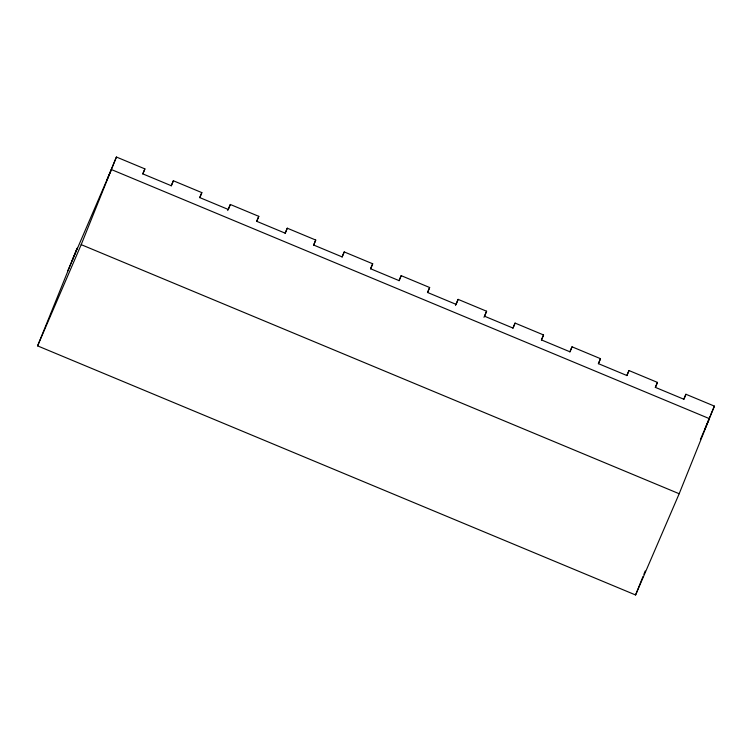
<?xml version="1.0" encoding="UTF-8"?>
<svg xmlns="http://www.w3.org/2000/svg" width="752" height="752" viewBox="0 0 752 752"><rect width="100%" height="100%" fill="white"/><g stroke="black" fill="none" stroke-linecap="round" stroke-linejoin="round"><path stroke-width="1.13" d="M683.747 399.321L685.927 394.264L714.4 406.118L679.178 493.735L635.581 594.973L37.6 345.882L77.183 248.141L72.145 260.653M107.028 179.672L116.419 157.027L144.892 168.89L142.88 173.9L171.353 185.763L173.364 180.753L201.846 192.615L199.835 197.616L228.307 209.479L230.319 204.478L258.791 216.341L256.78 221.342L285.262 233.205L287.273 228.194L315.746 240.057L313.734 245.067L342.207 256.93L344.219 251.92L372.701 263.783L370.68 268.793L399.162 280.656L401.173 275.646L429.646 287.508L427.634 292.509L456.107 304.372L458.118 299.371L486.6 311.234L484.589 316.235L513.061 328.098L515.073 323.087L543.546 334.95L541.534 339.96L570.007 351.823L572.028 346.813L600.5 358.676L598.489 363.686L626.961 375.549L628.973 370.539L657.445 382.401L655.434 387.402L683.916 399.265L685.927 394.264M37.6 345.882L81.197 244.644L116.419 157.027M635.581 594.973L643.016 576.464M643.891 574.293L645.207 571.022M705.009 428.762L710.038 416.241M67.793 270.776L111.39 169.548L709.371 418.638L700.422 439.422M142.711 173.956L144.892 168.89M171.193 185.81L173.364 180.753M199.665 197.673L201.846 192.615M227.706 210.551L230.319 204.478M256.611 221.398L258.791 216.341M285.093 233.261L287.273 228.194M313.565 245.124L315.746 240.057M342.038 256.987L344.219 251.92M370.52 268.849L372.701 263.783M398.992 280.703L401.173 275.646M427.465 292.566L429.646 287.508M455.505 305.444L458.118 299.371M483.978 317.306L486.6 311.234M512.892 328.154L515.073 323.087M541.365 340.017L543.546 334.95M569.847 351.88L572.028 346.813M598.319 363.733L600.5 358.676M626.792 375.596L628.973 370.539M655.274 387.459L657.445 382.401M710.48 415.236L714.4 406.118M81.197 244.644L679.178 493.735"/></g></svg>
